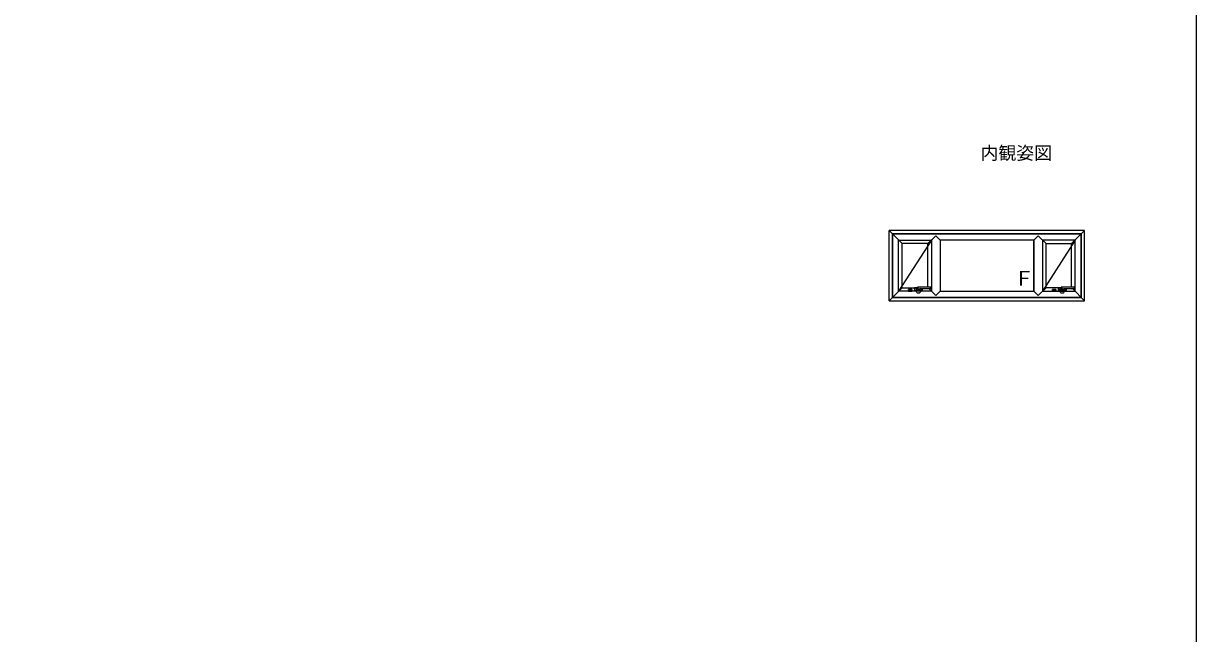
# Model space of a CAD drawing. Units: millimetres, scale not verified. Extents: x -525 to 525, y -783 to 778.
# Drawn here: x 1 to 525, y -270 to 3 of the extents above; entities that cross this region are included whole.
import ezdxf
from ezdxf.enums import TextEntityAlignment as Align

# ---------------------------------------------------------------- set-up
doc = ezdxf.new("R2010")
doc.units = ezdxf.units.MM
doc.header["$LTSCALE"] = 4
doc.header["$PDMODE"] = 32
doc.header["$PDSIZE"] = 2
for name, color, linetype in [('0-1_USER1', 3, 'Continuous'), ('0-6_YKK_A1', 4, 'Continuous'), ('0-8_YKK_ZWAK', 7, 'Continuous')]:
    doc.layers.add(name, color=color, linetype=linetype)
doc.styles.add('ＭＳ ゴシック', font='')
doc.styles.get('ＭＳ ゴシック').set_extended_font_data('MS Gothic')

msp = doc.modelspace()

# ---------------------------------------------------------------- linework, layer by layer
at = {"layer": '0-6_YKK_A1'}
for p, q in [((475, -89.7), (387.7, -89.7)), ((387.7, -121), (387.7, -89.7)), ((387.7, -89.7), (393.5, -95.5)), ((473.6, -91.1), (389.1, -91.1)), ((389.1, -119.6), (389.1, -91.1)), ((473.4, -91.3), (389.3, -91.3)), ((389.3, -119.4), (389.3, -91.3)), ((406.55, -93.9), (391.9, -116.8)), ((393.5, -93.9), (406.55, -93.9)), ((408.478, -91.972), (404.95, -95.5)), ((410.405, -93.9), (408.478, -91.972)), ((452.25, -93.9), (410.45, -93.9)), ((410.45, -93.945), (410.45, -116.755)), ((452.25, -116.8), (452.25, -93.9)), ((452.25, -93.945), (452.25, -116.755)), ((452.295, -93.9), (454.222, -91.972)), ((454.222, -91.972), (457.75, -95.5)), ((469.2, -93.9), (456.15, -93.9)), ((470.8, -93.9), (456.15, -116.8)), ((475, -89.7), (469.2, -95.5)), ((473.4, -119.4), (473.4, -91.3)), ((473.6, -119.6), (473.6, -91.1)), ((475, -121), (475, -89.7)), ((393.5, -115.2), (393.5, -95.5)), ((404.95, -95.5), (393.5, -95.5)), ((404.95, -115.01), (404.95, -95.5)), ((457.75, -115.2), (457.75, -95.5)), ((457.75, -95.5), (469.2, -95.5)), ((469.2, -115.01), (469.2, -95.5)), ((387.7, -121), (393.5, -115.2)), ((393.5, -115.2), (400.175, -115.2)), ((398.975, -115.3), (398.975, -116.6)), ((400.203, -115.25), (399.025, -115.25)), ((399.8, -115.295), (399.071, -115.295)), ((399.8, -115.25), (399.8, -116.605)), ((399.8, -116.65), (399.8, -115.274)), ((406.175, -115.01), (400.315, -115.01)), ((406.175, -115.61), (406.175, -115.01)), ((406.225, -115.06), (406.225, -115.56)), ((454.222, -118.728), (457.75, -115.2)), ((464.46, -115.2), (457.75, -115.2)), ((463.225, -115.3), (463.225, -116.6)), ((464.453, -115.25), (463.275, -115.25)), ((464.05, -115.295), (463.321, -115.295)), ((464.05, -115.25), (464.05, -116.605)), ((464.05, -116.65), (464.05, -115.274)), ((470.425, -115.01), (464.565, -115.01)), ((470.425, -115.61), (470.425, -115.01)), ((470.475, -115.06), (470.475, -115.56)), ((389.1, -119.6), (473.6, -119.6)), ((389.3, -119.4), (473.4, -119.4)), ((406.55, -116.8), (393.5, -116.8)), ((396.325, -116.04), (396.325, -116.64)), ((396.342, -116.623), (396.342, -116.057)), ((397.775, -115.99), (396.375, -115.99)), ((396.375, -116.69), (397.775, -116.69)), ((396.392, -116.007), (397.758, -116.007)), ((397.758, -116.673), (396.392, -116.673)), ((396.82, -116.189), (396.58, -116.331)), ((396.82, -116.491), (396.58, -116.349)), ((396.835, -116.482), (396.835, -116.198)), ((397.315, -116.482), (397.315, -116.198)), ((397.33, -116.189), (397.57, -116.331)), ((397.33, -116.491), (397.57, -116.349)), ((397.808, -116.057), (397.808, -116.623)), ((397.825, -116.64), (397.825, -116.04)), ((399.021, -115.75), (399.021, -115.345)), ((399.027, -115.75), (399.021, -115.75)), ((399.027, -116.15), (399.021, -116.15)), ((399.021, -116.555), (399.021, -116.15)), ((399.025, -116.65), (402.425, -116.65)), ((399.027, -115.75), (399.027, -116.15)), ((399.8, -116.605), (399.071, -116.605)), ((400.175, -115.653), (400.175, -115.95)), ((400.291, -115.905), (400.311, -115.814)), ((400.311, -115.814), (400.332, -115.726)), ((400.437, -115.527), (400.417, -115.55)), ((401.65, -116.65), (401.65, -115.611)), ((401.674, -115.61), (406.175, -115.61)), ((401.87, -115.794), (401.902, -115.794)), ((401.87, -115.794), (401.914, -115.869)), ((401.87, -116.112), (402.195, -116.112)), ((401.881, -115.964), (401.881, -115.981)), ((401.881, -115.981), (401.925, -115.981)), ((401.902, -115.794), (401.93, -115.841)), ((402.03, -116.106), (401.912, -116.106)), ((401.914, -115.91), (401.914, -115.869)), ((401.914, -115.91), (401.945, -115.91)), ((401.92, -116.049), (401.92, -116.052)), ((401.925, -115.978), (401.925, -115.981)), ((401.957, -115.794), (401.93, -115.841)), ((401.934, -116.067), (401.984, -116.067)), ((401.973, -115.963), (401.939, -115.963)), ((401.989, -115.794), (401.945, -115.869)), ((401.945, -115.91), (401.945, -115.869)), ((401.957, -115.794), (401.989, -115.794)), ((401.971, -116.035), (401.971, -115.999)), ((401.984, -115.974), (401.984, -116.067)), ((401.99, -115.794), (402.02, -115.794)), ((401.99, -115.794), (401.99, -115.91)), ((401.99, -115.91), (402.02, -115.91)), ((402.02, -115.841), (402.052, -115.794)), ((402.02, -115.794), (402.02, -115.841)), ((402.02, -115.867), (402.02, -115.91)), ((402.02, -115.867), (402.053, -115.867)), ((402.03, -116.106), (402.03, -115.968)), ((402.05, -115.928), (402.157, -115.928)), ((402.05, -116.106), (402.05, -115.928)), ((402.05, -116.106), (402.096, -116.106)), ((402.052, -115.794), (402.087, -115.794)), ((402.087, -115.794), (402.055, -115.841)), ((402.063, -115.841), (402.055, -115.841)), ((402.055, -115.869), (402.055, -115.91)), ((402.096, -116.106), (402.096, -115.965)), ((402.142, -115.965), (402.096, -115.965)), ((402.098, -115.794), (402.128, -115.794)), ((402.098, -115.794), (402.098, -115.91)), ((402.098, -115.91), (402.128, -115.91)), ((402.107, -116.02), (402.107, -116.06)), ((402.142, -116.02), (402.107, -116.02)), ((402.157, -116.06), (402.107, -116.06)), ((402.128, -115.794), (402.128, -115.841)), ((402.128, -115.841), (402.16, -115.794)), ((402.128, -115.867), (402.128, -115.91)), ((402.128, -115.867), (402.16, -115.867)), ((402.16, -115.794), (402.195, -115.794)), ((402.195, -115.794), (402.163, -115.841)), ((402.171, -115.841), (402.163, -115.841)), ((402.163, -115.869), (402.163, -115.91)), ((402.163, -115.91), (402.192, -115.91)), ((402.192, -115.91), (402.192, -115.862)), ((402.195, -116.112), (402.195, -115.787)), ((402.423, -116.15), (402.429, -116.15)), ((402.429, -115.75), (402.429, -115.61)), ((402.429, -116.555), (402.429, -116.15)), ((402.475, -115.61), (402.475, -116.6)), ((408.478, -118.728), (405.36, -115.61)), ((410.405, -116.8), (408.478, -118.728)), ((410.45, -116.8), (452.25, -116.8)), ((452.295, -116.8), (454.222, -118.728)), ((456.15, -116.8), (469.2, -116.8)), ((460.575, -116.04), (460.575, -116.64)), ((460.592, -116.623), (460.592, -116.057)), ((462.025, -115.99), (460.625, -115.99)), ((460.625, -116.69), (462.025, -116.69)), ((460.642, -116.007), (462.008, -116.007)), ((462.008, -116.673), (460.642, -116.673)), ((461.07, -116.189), (460.83, -116.331)), ((461.07, -116.491), (460.83, -116.349)), ((461.085, -116.482), (461.085, -116.198)), ((461.565, -116.482), (461.565, -116.198)), ((461.58, -116.189), (461.82, -116.331)), ((461.58, -116.491), (461.82, -116.349)), ((462.058, -116.057), (462.058, -116.623)), ((462.075, -116.64), (462.075, -116.04)), ((463.271, -115.75), (463.271, -115.345)), ((463.277, -115.75), (463.271, -115.75)), ((463.277, -116.15), (463.271, -116.15)), ((463.271, -116.555), (463.271, -116.15)), ((463.275, -116.65), (466.675, -116.65)), ((463.277, -115.75), (463.277, -116.15)), ((464.05, -116.605), (463.321, -116.605)), ((464.425, -115.653), (464.425, -115.95)), ((464.541, -115.905), (464.561, -115.814)), ((464.561, -115.814), (464.582, -115.726)), ((464.687, -115.527), (464.667, -115.55)), ((465.9, -116.65), (465.9, -115.611)), ((465.924, -115.61), (470.425, -115.61)), ((466.12, -115.794), (466.152, -115.794)), ((466.12, -115.794), (466.164, -115.869)), ((466.12, -116.112), (466.445, -116.112)), ((466.131, -115.964), (466.131, -115.981)), ((466.131, -115.981), (466.175, -115.981)), ((466.152, -115.794), (466.18, -115.841)), ((466.28, -116.106), (466.162, -116.106)), ((466.164, -115.91), (466.164, -115.869)), ((466.164, -115.91), (466.195, -115.91)), ((466.17, -116.049), (466.17, -116.052)), ((466.175, -115.978), (466.175, -115.981)), ((466.207, -115.794), (466.18, -115.841)), ((466.184, -116.067), (466.234, -116.067)), ((466.223, -115.963), (466.189, -115.963)), ((466.239, -115.794), (466.195, -115.869)), ((466.195, -115.91), (466.195, -115.869)), ((466.207, -115.794), (466.239, -115.794)), ((466.221, -116.035), (466.221, -115.999)), ((466.234, -115.974), (466.234, -116.067)), ((466.24, -115.794), (466.27, -115.794)), ((466.24, -115.794), (466.24, -115.91)), ((466.24, -115.91), (466.27, -115.91)), ((466.27, -115.841), (466.302, -115.794)), ((466.27, -115.794), (466.27, -115.841)), ((466.27, -115.867), (466.27, -115.91)), ((466.27, -115.867), (466.303, -115.867)), ((466.28, -116.106), (466.28, -115.968)), ((466.3, -115.928), (466.407, -115.928)), ((466.3, -116.106), (466.3, -115.928)), ((466.3, -116.106), (466.346, -116.106)), ((466.302, -115.794), (466.337, -115.794)), ((466.337, -115.794), (466.305, -115.841)), ((466.313, -115.841), (466.305, -115.841)), ((466.305, -115.869), (466.305, -115.91)), ((466.346, -116.106), (466.346, -115.965)), ((466.392, -115.965), (466.346, -115.965)), ((466.348, -115.794), (466.378, -115.794)), ((466.348, -115.794), (466.348, -115.91)), ((466.348, -115.91), (466.378, -115.91)), ((466.357, -116.02), (466.357, -116.06)), ((466.392, -116.02), (466.357, -116.02)), ((466.407, -116.06), (466.357, -116.06)), ((466.378, -115.794), (466.378, -115.841)), ((466.378, -115.841), (466.41, -115.794)), ((466.378, -115.867), (466.378, -115.91)), ((466.378, -115.867), (466.41, -115.867)), ((466.41, -115.794), (466.445, -115.794)), ((466.445, -115.794), (466.413, -115.841)), ((466.421, -115.841), (466.413, -115.841)), ((466.413, -115.869), (466.413, -115.91)), ((466.413, -115.91), (466.442, -115.91)), ((466.442, -115.91), (466.442, -115.862)), ((466.445, -116.112), (466.445, -115.787)), ((466.673, -116.15), (466.679, -116.15)), ((466.679, -115.75), (466.679, -115.61)), ((466.679, -116.555), (466.679, -116.15)), ((466.725, -115.61), (466.725, -116.6)), ((475, -121), (469.61, -115.61)), ((387.7, -121), (475, -121))]:
    msp.add_line(p, q, dxfattribs=at)
for points in [[(406.55, -116.8), (391.9, -116.8), (391.9, -93.9), (406.55, -93.9)], [(456.15, -116.8), (470.8, -116.8), (470.8, -93.9), (456.15, -93.9)]]:
    msp.add_lwpolyline(points, close=True, dxfattribs=at)
for points in [[(400.233, -115.093), (400.229, -115.104), (400.226, -115.115), (400.222, -115.133), (400.21, -115.206), (400.199, -115.284), (400.19, -115.369), (400.184, -115.46), (400.179, -115.554), (400.175, -115.653)], [(400.233, -115.093), (400.245, -115.064), (400.255, -115.047), (400.283, -115.019), (400.314, -115.01)], [(400.317, -115.01), (400.35, -115.018), (400.392, -115.046), (400.437, -115.093)], [(400.437, -115.093), (400.454, -115.118), (400.481, -115.181), (400.49, -115.216), (400.496, -115.254), (400.499, -115.295), (400.499, -115.331), (400.496, -115.366), (400.484, -115.428), (400.476, -115.453), (400.463, -115.485), (400.437, -115.527)], [(464.483, -115.093), (464.479, -115.104), (464.476, -115.115), (464.472, -115.133), (464.46, -115.206), (464.449, -115.284), (464.44, -115.369), (464.434, -115.46), (464.429, -115.554), (464.425, -115.653)], [(464.483, -115.093), (464.495, -115.064), (464.505, -115.047), (464.533, -115.019), (464.564, -115.01)], [(464.567, -115.01), (464.6, -115.018), (464.642, -115.046), (464.687, -115.093)], [(464.687, -115.093), (464.704, -115.118), (464.731, -115.181), (464.74, -115.216), (464.746, -115.254), (464.749, -115.295), (464.749, -115.331), (464.746, -115.366), (464.734, -115.428), (464.726, -115.453), (464.713, -115.485), (464.687, -115.527)], [(400.261, -116.35), (400.258, -116.281), (400.26, -116.171), (400.271, -116.036), (400.291, -115.904)], [(401.138, -116.398), (401.003, -116.419), (400.865, -116.433), (400.726, -116.437), (400.588, -116.434), (400.451, -116.422), (400.302, -116.398)], [(400.332, -115.726), (400.342, -115.692), (400.353, -115.661), (400.365, -115.632), (400.378, -115.606), (400.396, -115.576), (400.417, -115.55)], [(401.65, -115.611), (401.65, -116.605), (402.379, -116.605)], [(402.195, -115.787), (401.87, -115.787), (401.87, -116.112)], [(402.055, -115.91), (402.084, -115.91), (402.084, -115.862)], [(402.423, -116.15), (402.423, -115.75), (402.429, -115.75)], [(464.511, -116.35), (464.508, -116.281), (464.51, -116.171), (464.521, -116.036), (464.541, -115.904)], [(465.388, -116.398), (465.253, -116.419), (465.115, -116.433), (464.976, -116.437), (464.838, -116.434), (464.701, -116.422), (464.552, -116.398)], [(464.582, -115.726), (464.592, -115.692), (464.603, -115.661), (464.615, -115.632), (464.628, -115.606), (464.646, -115.576), (464.667, -115.55)], [(465.9, -115.611), (465.9, -116.605), (466.629, -116.605)], [(466.445, -115.787), (466.12, -115.787), (466.12, -116.112)], [(466.305, -115.91), (466.334, -115.91), (466.334, -115.862)], [(466.673, -116.15), (466.673, -115.75), (466.679, -115.75)]]:
    msp.add_lwpolyline(points, dxfattribs=at)
for centre, radius, start, end in [((399.025, -115.3), 0.05, 90, 180), ((399.071, -115.345), 0.05, 90, 180), ((406.175, -115.06), 0.05, 0, 90), ((463.275, -115.3), 0.05, 90, 180), ((463.321, -115.345), 0.05, 90, 180), ((470.425, -115.06), 0.05, 0, 90), ((396.375, -116.04), 0.05, 90, 180), ((396.375, -116.64), 0.05, 180, 270), ((396.392, -116.057), 0.05, 90, 180), ((396.392, -116.623), 0.05, 180, 270), ((397.075, -111.373), 4.692, 261.37854, 278.62146), ((397.075, -121.307), 4.692, 81.37854, 98.62146), ((396.585, -116.34), 0.01, 120.65558, 239.34442), ((396.825, -116.198), 0.01, 0, 120.65558), ((396.825, -116.482), 0.01, 239.34442, 0), ((397.325, -116.198), 0.01, 59.34442, 180), ((397.325, -116.482), 0.01, 180, 300.65558), ((397.565, -116.34), 0.01, 300.65558, 59.34442), ((397.758, -116.057), 0.05, 0, 90), ((397.758, -116.623), 0.05, 270, 0), ((397.775, -116.04), 0.05, 0, 90), ((397.775, -116.64), 0.05, 270, 0), ((399.025, -116.6), 0.05, 180, 270), ((399.071, -116.555), 0.05, 180, 270), ((402.7, -115.95), 2.525, 180, 190.64929), ((400.268, -116.408), 0.05, 190.64929, 259.35071), ((400.725, -113.975), 2.525, 259.35071, 280.64929), ((400.311, -116.349), 0.05, 180.58522, 260.22176), ((401.13, -116.348), 0.05, 279.35046, 332.52377), ((400.38, -115.958), 0.895, 332.52377, 357.71301), ((401.182, -116.408), 0.05, 280.64929, 349.35071), ((398.75, -115.95), 2.525, 349.35071, 359.19506), ((401.674, -116.01), 0.4, 90, 177.71301), ((401.947, -116.052), 0.0713, 153.38654, 215.68534), ((401.916, -115.964), 0.0356, 105.46601, 180), ((401.918, -116.038), 0.0392, 97.60411, 153.38654), ((401.912, -116.077), 0.0285, 215.68534, 270), ((401.955, -116.106), 0.183, 76.17284, 105.46601), ((401.943, -116.226), 0.229, 82.84733, 97.60411), ((401.934, -116.049), 0.0143, 100.87572, 180), ((401.934, -116.052), 0.0143, 180, 270), ((401.939, -115.978), 0.0143, 90, 180), ((401.952, -116.142), 0.109, 79.61114, 100.87572), ((401.973, -115.974), 0.0107, 0, 90), ((401.989, -115.968), 0.041, 0, 76.17284), ((402.053, -115.869), 0.0023, 0, 90), ((402.063, -115.862), 0.0209, 0, 90), ((402.142, -115.978), 0.0125, 4.00063, 90), ((402.142, -116.008), 0.0125, 270, 356.44449), ((401.913, -115.994), 0.242, 356.44449, 4.00063), ((402.157, -115.967), 0.0392, 6.24013, 90), ((402.157, -116.02), 0.0392, 270, 353.75987), ((402.16, -115.869), 0.0023, 0, 90), ((402.171, -115.862), 0.0209, 0, 90), ((401.913, -115.994), 0.285, 353.75987, 6.24013), ((402.379, -116.555), 0.05, 270, 0), ((402.425, -116.6), 0.05, 270, 0), ((406.175, -115.56), 0.05, 270, 0), ((460.625, -116.04), 0.05, 90, 180), ((460.625, -116.64), 0.05, 180, 270), ((460.642, -116.057), 0.05, 90, 180), ((460.642, -116.623), 0.05, 180, 270), ((461.325, -111.373), 4.692, 261.37854, 278.62146), ((461.325, -121.307), 4.692, 81.37854, 98.62146), ((460.835, -116.34), 0.01, 120.65558, 239.34442), ((461.075, -116.198), 0.01, 0, 120.65558), ((461.075, -116.482), 0.01, 239.34442, 0), ((461.575, -116.198), 0.01, 59.34442, 180), ((461.575, -116.482), 0.01, 180, 300.65558), ((461.815, -116.34), 0.01, 300.65558, 59.34442), ((462.008, -116.057), 0.05, 0, 90), ((462.008, -116.623), 0.05, 270, 0), ((462.025, -116.04), 0.05, 0, 90), ((462.025, -116.64), 0.05, 270, 0), ((463.275, -116.6), 0.05, 180, 270), ((463.321, -116.555), 0.05, 180, 270), ((466.95, -115.95), 2.525, 180, 190.64929), ((464.518, -116.408), 0.05, 190.64929, 259.35071), ((464.975, -113.975), 2.525, 259.35071, 280.64929), ((464.561, -116.349), 0.05, 180.58522, 260.22176), ((465.38, -116.348), 0.05, 279.35046, 332.52377), ((464.63, -115.958), 0.895, 332.52377, 357.71301), ((465.432, -116.408), 0.05, 280.64929, 349.35071), ((463, -115.95), 2.525, 349.35071, 359.19506), ((465.924, -116.01), 0.4, 90, 177.71301), ((466.197, -116.052), 0.0713, 153.38654, 215.68533), ((466.166, -115.964), 0.0356, 105.46601, 180), ((466.168, -116.038), 0.0392, 97.60411, 153.38654), ((466.162, -116.077), 0.0285, 215.68533, 270), ((466.205, -116.106), 0.183, 76.17284, 105.46601), ((466.193, -116.226), 0.229, 82.84733, 97.60411), ((466.184, -116.049), 0.0143, 100.87572, 180), ((466.184, -116.052), 0.0143, 180, 270), ((466.189, -115.978), 0.0143, 90, 180), ((466.202, -116.142), 0.109, 79.61114, 100.87572), ((466.223, -115.974), 0.0107, 0, 90), ((466.239, -115.968), 0.041, 0, 76.17284), ((466.303, -115.869), 0.0023, 0, 90), ((466.313, -115.862), 0.0209, 0, 90), ((466.392, -115.978), 0.0125, 4.00063, 90), ((466.392, -116.008), 0.0125, 270, 356.44449), ((466.163, -115.994), 0.242, 356.44449, 4.00063), ((466.407, -115.967), 0.0392, 6.24013, 90), ((466.407, -116.02), 0.0392, 270, 353.75987), ((466.41, -115.869), 0.0023, 0, 90), ((466.421, -115.862), 0.0209, 0, 90), ((466.163, -115.994), 0.285, 353.75987, 6.24013), ((466.629, -116.555), 0.05, 270, 0), ((466.675, -116.6), 0.05, 270, 0), ((470.425, -115.56), 0.05, 270, 0)]:
    msp.add_arc(centre, radius, start, end, dxfattribs=at)
for p in [(400.725, -116.65), (464.975, -116.65)]:
    msp.add_point(p, dxfattribs=at)
at = {"layer": '0-8_YKK_ZWAK'}
msp.add_lwpolyline([(-525, -782.7), (525, -782.7), (525, 747.3)], dxfattribs=at)

# ---------------------------------------------------------------- texts
at = {"layer": '0-1_USER1', "style": 'ＭＳ ゴシック'}
msp.add_text('内観姿図', height=5.865, dxfattribs=at).set_placement((428.455, -59.7), align=Align.BOTTOM_LEFT)
at = {"layer": '0-6_YKK_A1', "style": 'ＭＳ ゴシック'}
msp.add_text('Ｆ', height=6.598, dxfattribs=at).set_placement((443.476, -116.281), align=Align.BOTTOM_LEFT)

doc.saveas('drawing.dxf')
